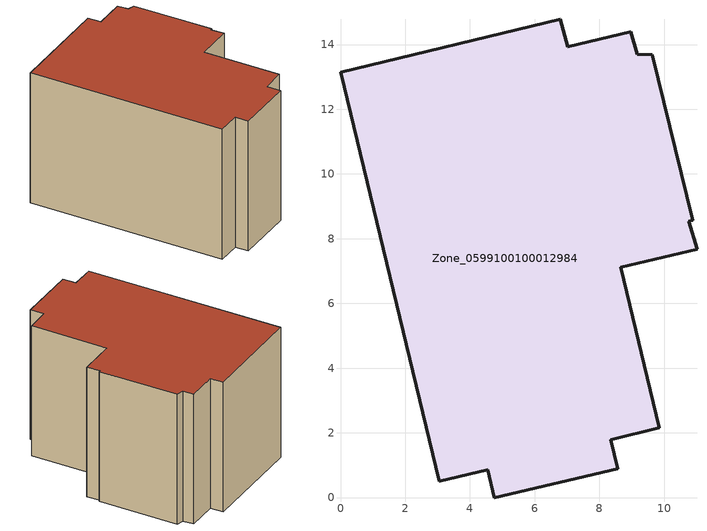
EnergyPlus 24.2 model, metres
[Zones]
Zone_0599100100012984
 floor ground (C_G): 8.97,14.39 9.18,13.71 9.64,13.69 10.88,8.57 10.76,8.54 11.02,7.68 8.66,7.11 9.85,2.16 8.35,1.78 8.57,0.9 4.75,0 4.54,0.87 3.06,0.51 0,13.15 6.79,14.78 7.02,13.93 z0
 wall outside (C_F): 9.18,13.71 8.97,14.39 7.02,13.93 6.79,14.78 0,13.15 3.06,0.51 4.54,0.87 4.75,0 8.57,0.9 8.35,1.78 9.85,2.16 8.66,7.11 11.02,7.68 10.76,8.54 10.88,8.57 9.64,13.69 9.18,13.71 z0:9.07
 roof outside (C_R): 11.02,7.68 10.76,8.54 10.88,8.57 9.64,13.69 9.18,13.71 8.97,14.39 7.02,13.93 6.79,14.78 0,13.15 3.06,0.51 4.54,0.87 4.75,0 8.57,0.9 8.35,1.78 9.85,2.16 8.66,7.11 z9.07
[BUILDING]
Pand.0599100100012984: North Axis=0; Terrain=City; Loads Convergence Tolerance Value=0.04; Temperature Convergence Tolerance Value=0.4; Solar Distribution=FullExterior; Maximum Number of Warmup Days=25; Minimum Number of Warmup Days=1
[Site:Location]
Rotterdam.The.Hague.AP_ZH_NLD Design_Conditions: Latitude=51.96; Longitude=4.45; Time Zone=1; Elevation=-4.5
[SITE:GROUNDTEMPERATURE:BUILDINGSURFACE]
18, 18, 18, 18, 18, 18, 18, 18, 18, 18, 18, 18
[MATERIAL] Thermal Absorptance=0.9; Solar Absorptance=0.7; Visible Absorptance=0.7
Name | Roughness | Thickness | Conductivity | Density | Specific Heat
G.D.2015-2018 | MediumSmooth | 0.15 | 0.0428571 | 540 | 1210
F.D.2015-2018 | Rough | 0.3 | 0.0666667 | 1920 | 840
R.D.2015-2018 | MediumRough | 0.2 | 0.0333333 | 1500 | 1000
[CONSTRUCTION]
C_G: G.D.2015-2018
C_F: F.D.2015-2018
C_R: R.D.2015-2018
[ZONE]
Zone_0599100100012984: Type=1; Multiplier=1; Ceiling Height=Autocalculate; Volume=Autocalculate; Floor Area=autocalculate; Part of Total Floor Area=Yes
[ZONEINFILTRATION:DESIGNFLOWRATE]
Infil_Zone_0599100100012984: Zone or ZoneList or Space or SpaceList=Zone_0599100100012984; Schedule=AlwaysOn; Design Flow Rate Calculation Method=Flow/Area; Flow Rate per Floor Area=0.0021; Constant Term Coefficient=1; Temperature Term Coefficient=0; Velocity Term Coefficient=0; Velocity Squared Term Coefficient=0
[HVACTEMPLATE:ZONE:IDEALLOADSAIRSYSTEM]
Zone_0599100100012984: Maximum Heating Supply Air Temperature=50; Minimum Cooling Supply Air Temperature=13; Maximum Heating Supply Air Humidity Ratio=0.0156; Minimum Cooling Supply Air Humidity Ratio=0.0077; Heating Limit=NoLimit; Cooling Limit=NoLimit; Dehumidification Control Type=ConstantSensibleHeatRatio; Cooling Sensible Heat Ratio=0.7; Dehumidification Setpoint=60; Humidification Control Type=None; Humidification Setpoint=30; Outdoor Air Method=None; Outdoor Air Flow Rate per Person=0.00944; Outdoor Air Flow Rate per Zone Floor Area=0; Outdoor Air Flow Rate per Zone=0; Demand Controlled Ventilation Type=None; Outdoor Air Economizer Type=NoEconomizer; Heat Recovery Type=None; Sensible Heat Recovery Effectiveness=0.7; Latent Heat Recovery Effectiveness=0.65
[ZONECONTROL:THERMOSTAT]
ThermostatControl_Zone_0599100100012984: Zone or ZoneList=Zone_0599100100012984; Control Type Schedule=DualSetpointControlType; Control 1=Thermostat_Zone_0599100100012984; Temperature Difference Between Cutout And Setpoint=0
[THERMOSTATSETPOINT:DUALSETPOINT]
Thermostat_Zone_0599100100012984: Heating Setpoint Temperature Schedule=HeatingSetpoint_Zone_0599100100012984; Cooling Setpoint Temperature Schedule=CoolingSetpoint_Zone_0599100100012984
[SCHEDULE:COMPACT]
HeatingSetpoint_Zone_0599100100012984: Through: 12/31, For: AllDays, Until: 24:00, 21
CoolingSetpoint_Zone_0599100100012984: Through: 12/31, For: AllDays, Until: 24:00, 24
DualSetpointControlType: Through: 12/31, For: AllDays, Until: 24:00, 4
AlwaysOn: Through: 12/31, For: AllDays, Until: 24:00, 1
